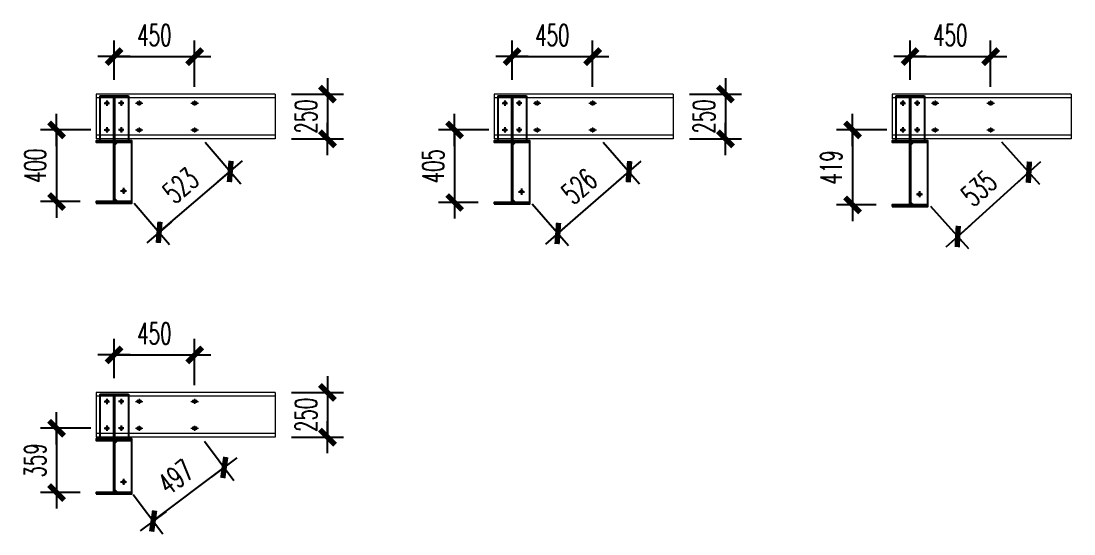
# Model space of a CAD drawing. Header units: inches. Extents: x 129725932 to 129894734, y 55771230 to 55809283.
# Drawn here: x 129820141 to 129826019, y 55788125 to 55790989 of the extents above; entities that cross this region are included whole.
import ezdxf

# ---------------------------------------------------------------- set-up
doc = ezdxf.new("R2010")
doc.units = ezdxf.units.IN
doc.header["$MEASUREMENT"] = 0
for name, color, linetype, lineweight in [('Bolt', 252, 'Continuous', 9), ('灰线', 253, 'Continuous', 5), ('绿线', 3, 'Continuous', 9), ('黄线', 2, 'Continuous', 13)]:
    doc.layers.add(name, color=color, linetype=linetype, lineweight=lineweight)
doc.layers.add('尺寸标注', color=8, linetype='Continuous')
doc.styles.add('DIM_FONT', font='romans.shx', dxfattribs={"width": 0.618, "bigfont": '1hztxt.shx'})
doc.dimstyles.new('WGH(1)', dxfattribs={"dimscale": 1.2, "dimtxt": 100, "dimasz": 0.5, "dimexe": 75, "dimexo": 75, "dimgap": 50, "dimtad": 1, "dimdec": 0, "dimzin": 0, "dimdsep": 46, "dimtxsty": 'DIM_FONT', "dimblk1": '_DIMX', "dimblk2": '_DIMX', "dimsah": 1, "dimcen": 0.09, "dimclrd": 3, "dimclre": 3, "dimclrt": 7, "dimadec": 0, "dimazin": 0, "dimtfac": 1, "dimtdec": 0, "dimtix": 1, "dimtmove": 2, "dimatfit": 3, "dimldrblk": '_DIMX', "dimfxl": 0, "dimtolj": 1, "dimtzin": 0, "dimarcsym": 0})

# ---------------------------------------------------------------- blocks, each defined once
blk = doc.blocks.new('_DIMX')
blk.add_line((-150, 0), (150, 0))
at = {"const_width": 50}
blk.add_lwpolyline([(-70, -70), (70, 70)], dxfattribs=at)
blk = doc.blocks.new('*D1167')
at = {"layer": 'Defpoints', "color": 0}
for p in [(129821110.4, 55790381.2), (129821309, 55790149.3), (129820713.4, 55790041.2)]:
    blk.add_point(p, dxfattribs=at)
at = {"layer": '尺寸标注', "color": 3, "lineweight": -2}
for p, q in [((129821168.9, 55790312.8), (129821367.5, 55790080.9)), ((129820912.4, 55789809.7), (129821308.5, 55790148.9)), ((129820771.9, 55789972.8), (129820970.5, 55789740.9))]:
    blk.add_line(p, q, dxfattribs=at)
at = {"layer": '尺寸标注', "color": 3, "lineweight": -2, "xscale": 0.5999999999999995, "yscale": 0.5999999999999995, "zscale": 0.5999999999999995}
for p, rotation in [((129821309, 55790149.3), 40.57751551561179), ((129820912, 55789809.3), 220.5775155156118)]:
    blk.add_blockref('_DIMX', p, dxfattribs=dict(at, rotation=rotation))
at = {"layer": '尺寸标注', "color": 7, "insert": (129821032.4, 55790070.4), "char_height": 120, "attachment_point": 5, "rotation": 40.57752, "style": 'DIM_FONT'}
blk.add_mtext('\\A1;523', dxfattribs=at)
blk = doc.blocks.new('*D1168')
at = {"layer": 'Defpoints', "color": 0}
for p in [(129820620.4, 55790381.2), (129820339.9, 55789981.2), (129820560.4, 55789981.2)]:
    blk.add_point(p, dxfattribs=at)
at = {"layer": '尺寸标注', "color": 3, "lineweight": -2}
for p, q in [((129820530.4, 55790381.2), (129820249.9, 55790381.2)), ((129820339.9, 55790380.6), (129820339.9, 55789981.8)), ((129820470.4, 55789981.2), (129820249.9, 55789981.2))]:
    blk.add_line(p, q, dxfattribs=at)
at = {"layer": '尺寸标注', "color": 3, "lineweight": -2, "xscale": 0.5999999999999995, "yscale": 0.5999999999999995, "zscale": 0.5999999999999995}
for p, rotation in [((129820339.9, 55790381.2), 90), ((129820339.9, 55789981.2), 270)]:
    blk.add_blockref('_DIMX', p, dxfattribs=dict(at, rotation=rotation))
at = {"layer": '尺寸标注', "color": 7, "insert": (129820219.9, 55790181.2), "char_height": 120, "attachment_point": 5, "rotation": 90, "style": 'DIM_FONT'}
blk.add_mtext('\\A1;400', dxfattribs=at)
blk = doc.blocks.new('*D1169')
at = {"layer": 'Defpoints', "color": 0}
for p in [(129821110.4, 55790790.5), (129820660.4, 55790571.2), (129821110.4, 55790531.2)]:
    blk.add_point(p, dxfattribs=at)
at = {"layer": '尺寸标注', "color": 3, "lineweight": -2}
for p, q in [((129820660.4, 55790661.2), (129820660.4, 55790880.5)), ((129821110.4, 55790621.2), (129821110.4, 55790880.5)), ((129820661, 55790790.5), (129821109.8, 55790790.5))]:
    blk.add_line(p, q, dxfattribs=at)
at = {"layer": '尺寸标注', "color": 3, "lineweight": -2, "xscale": 0.5999999999999995, "yscale": 0.5999999999999995, "zscale": 0.5999999999999995, "rotation": 180}
blk.add_blockref('_DIMX', (129820660.4, 55790790.5), dxfattribs=at)
at = {"layer": '尺寸标注', "color": 3, "lineweight": -2, "xscale": 0.5999999999999995, "yscale": 0.5999999999999995, "zscale": 0.5999999999999995}
blk.add_blockref('_DIMX', (129821110.4, 55790790.5), dxfattribs=at)
at = {"layer": '尺寸标注', "color": 7, "insert": (129820885.4, 55790910.5), "char_height": 120, "attachment_point": 5, "style": 'DIM_FONT'}
blk.add_mtext('\\A1;450', dxfattribs=at)
blk = doc.blocks.new('*D1170')
at = {"layer": 'Defpoints', "color": 0}
for p in [(129821560.4, 55790581.2), (129821560.4, 55790331.2), (129821851.8, 55790331.2)]:
    blk.add_point(p, dxfattribs=at)
at = {"layer": '尺寸标注', "color": 3, "lineweight": -2}
for p, q in [((129821650.4, 55790581.2), (129821941.8, 55790581.2)), ((129821851.8, 55790581.8), (129821851.8, 55790582.4)), ((129821851.8, 55790581.2), (129821851.8, 55790331.2)), ((129821650.4, 55790331.2), (129821941.8, 55790331.2)), ((129821851.8, 55790330.6), (129821851.8, 55790330))]:
    blk.add_line(p, q, dxfattribs=at)
at = {"layer": '尺寸标注', "color": 3, "lineweight": -2, "xscale": 0.5999999999999995, "yscale": 0.5999999999999995, "zscale": 0.5999999999999995}
for p, rotation in [((129821851.8, 55790581.2), 270), ((129821851.8, 55790331.2), 90)]:
    blk.add_blockref('_DIMX', p, dxfattribs=dict(at, rotation=rotation))
at = {"layer": '尺寸标注', "color": 7, "insert": (129821731.8, 55790456.2), "char_height": 120, "attachment_point": 5, "rotation": 90, "style": 'DIM_FONT'}
blk.add_mtext('\\A1;250', dxfattribs=at)
blk = doc.blocks.new('*D1159')
at = {"layer": 'Defpoints', "color": 0}
for p in [(129823332.4, 55790381.2), (129823534.9, 55790148.1), (129822935.4, 55790036.2)]:
    blk.add_point(p, dxfattribs=at)
at = {"layer": '尺寸标注', "color": 3, "lineweight": -2}
for p, q in [((129823391.4, 55790313.2), (129823593.9, 55790080.2)), ((129823138.3, 55789803.5), (129823534.4, 55790147.7)), ((129822994.4, 55789968.2), (129823196.9, 55789735.2))]:
    blk.add_line(p, q, dxfattribs=at)
at = {"layer": '尺寸标注', "color": 3, "lineweight": -2, "xscale": 0.5999999999999995, "yscale": 0.5999999999999995, "zscale": 0.5999999999999995}
for p, rotation in [((129823534.9, 55790148.1), 40.99121657973443), ((129823137.9, 55789803.1), 220.9912165797344)]:
    blk.add_blockref('_DIMX', p, dxfattribs=dict(at, rotation=rotation))
at = {"layer": '尺寸标注', "color": 7, "insert": (129823257.7, 55790066.2), "char_height": 120, "attachment_point": 5, "rotation": 40.99122, "style": 'DIM_FONT'}
blk.add_mtext('\\A1;526', dxfattribs=at)
blk = doc.blocks.new('*D1160')
at = {"layer": 'Defpoints', "color": 0}
for p in [(129822842.4, 55790381.2), (129822561.9, 55789976.2), (129822782.4, 55789976.2)]:
    blk.add_point(p, dxfattribs=at)
at = {"layer": '尺寸标注', "color": 3, "lineweight": -2}
for p, q in [((129822752.4, 55790381.2), (129822471.9, 55790381.2)), ((129822561.9, 55790380.6), (129822561.9, 55789976.8)), ((129822692.4, 55789976.2), (129822471.9, 55789976.2))]:
    blk.add_line(p, q, dxfattribs=at)
at = {"layer": '尺寸标注', "color": 3, "lineweight": -2, "xscale": 0.5999999999999995, "yscale": 0.5999999999999995, "zscale": 0.5999999999999995}
for p, rotation in [((129822561.9, 55790381.2), 90), ((129822561.9, 55789976.2), 270)]:
    blk.add_blockref('_DIMX', p, dxfattribs=dict(at, rotation=rotation))
at = {"layer": '尺寸标注', "color": 7, "insert": (129822441.9, 55790178.7), "char_height": 120, "attachment_point": 5, "rotation": 90, "style": 'DIM_FONT'}
blk.add_mtext('\\A1;405', dxfattribs=at)
blk = doc.blocks.new('*D1161')
at = {"layer": 'Defpoints', "color": 0}
for p in [(129823332.4, 55790790.5), (129822882.4, 55790571.2), (129823332.4, 55790531.2)]:
    blk.add_point(p, dxfattribs=at)
at = {"layer": '尺寸标注', "color": 3, "lineweight": -2}
for p, q in [((129822882.4, 55790661.2), (129822882.4, 55790880.5)), ((129823332.4, 55790621.2), (129823332.4, 55790880.5)), ((129822883, 55790790.5), (129823331.8, 55790790.5))]:
    blk.add_line(p, q, dxfattribs=at)
at = {"layer": '尺寸标注', "color": 3, "lineweight": -2, "xscale": 0.5999999999999995, "yscale": 0.5999999999999995, "zscale": 0.5999999999999995, "rotation": 180}
blk.add_blockref('_DIMX', (129822882.4, 55790790.5), dxfattribs=at)
at = {"layer": '尺寸标注', "color": 3, "lineweight": -2, "xscale": 0.5999999999999995, "yscale": 0.5999999999999995, "zscale": 0.5999999999999995}
blk.add_blockref('_DIMX', (129823332.4, 55790790.5), dxfattribs=at)
at = {"layer": '尺寸标注', "color": 7, "insert": (129823107.4, 55790910.5), "char_height": 120, "attachment_point": 5, "style": 'DIM_FONT'}
blk.add_mtext('\\A1;450', dxfattribs=at)
blk = doc.blocks.new('*D1162')
at = {"layer": 'Defpoints', "color": 0}
for p in [(129823782.4, 55790581.2), (129823782.4, 55790331.2), (129824073.8, 55790331.2)]:
    blk.add_point(p, dxfattribs=at)
at = {"layer": '尺寸标注', "color": 3, "lineweight": -2}
for p, q in [((129823872.4, 55790581.2), (129824163.8, 55790581.2)), ((129824073.8, 55790581.8), (129824073.8, 55790582.4)), ((129824073.8, 55790581.2), (129824073.8, 55790331.2)), ((129823872.4, 55790331.2), (129824163.8, 55790331.2)), ((129824073.8, 55790330.6), (129824073.8, 55790330))]:
    blk.add_line(p, q, dxfattribs=at)
at = {"layer": '尺寸标注', "color": 3, "lineweight": -2, "xscale": 0.5999999999999995, "yscale": 0.5999999999999995, "zscale": 0.5999999999999995}
for p, rotation in [((129824073.8, 55790581.2), 270), ((129824073.8, 55790331.2), 90)]:
    blk.add_blockref('_DIMX', p, dxfattribs=dict(at, rotation=rotation))
at = {"layer": '尺寸标注', "color": 7, "insert": (129823953.8, 55790456.2), "char_height": 120, "attachment_point": 5, "rotation": 90, "style": 'DIM_FONT'}
blk.add_mtext('\\A1;250', dxfattribs=at)
blk = doc.blocks.new('*D1155')
at = {"layer": 'Defpoints', "color": 0}
for p in [(129825554.4, 55790381.2), (129825767.7, 55790145.2), (129825157.4, 55790022.2)]:
    blk.add_point(p, dxfattribs=at)
at = {"layer": '尺寸标注', "color": 3, "lineweight": -2}
for p, q in [((129825614.8, 55790314.4), (129825828.1, 55790078.5)), ((129825371.2, 55789786.6), (129825767.3, 55790144.8)), ((129825217.8, 55789955.4), (129825431.1, 55789719.5))]:
    blk.add_line(p, q, dxfattribs=at)
at = {"layer": '尺寸标注', "color": 3, "lineweight": -2, "xscale": 0.5999999999999995, "yscale": 0.5999999999999995, "zscale": 0.5999999999999995}
for p, rotation in [((129825767.7, 55790145.2), 42.12247514441292), ((129825370.7, 55789786.2), 222.1224751444129)]:
    blk.add_blockref('_DIMX', p, dxfattribs=dict(at, rotation=rotation))
at = {"layer": '尺寸标注', "color": 7, "insert": (129825488.7, 55790054.7), "char_height": 120, "attachment_point": 5, "rotation": 42.12248, "style": 'DIM_FONT'}
blk.add_mtext('\\A1;535', dxfattribs=at)
blk = doc.blocks.new('*D1156')
at = {"layer": 'Defpoints', "color": 0}
for p in [(129825064.4, 55790381.2), (129824783.9, 55789962.2), (129825004.4, 55789962.2)]:
    blk.add_point(p, dxfattribs=at)
at = {"layer": '尺寸标注', "color": 3, "lineweight": -2}
for p, q in [((129824974.4, 55790381.2), (129824693.9, 55790381.2)), ((129824783.9, 55790380.6), (129824783.9, 55789962.8)), ((129824914.4, 55789962.2), (129824693.9, 55789962.2))]:
    blk.add_line(p, q, dxfattribs=at)
at = {"layer": '尺寸标注', "color": 3, "lineweight": -2, "xscale": 0.5999999999999995, "yscale": 0.5999999999999995, "zscale": 0.5999999999999995}
for p, rotation in [((129824783.9, 55790381.2), 90), ((129824783.9, 55789962.2), 270)]:
    blk.add_blockref('_DIMX', p, dxfattribs=dict(at, rotation=rotation))
at = {"layer": '尺寸标注', "color": 7, "insert": (129824663.9, 55790171.7), "char_height": 120, "attachment_point": 5, "rotation": 90, "style": 'DIM_FONT'}
blk.add_mtext('\\A1;419', dxfattribs=at)
blk = doc.blocks.new('*D1157')
at = {"layer": 'Defpoints', "color": 0}
for p in [(129825554.4, 55790790.5), (129825104.4, 55790571.2), (129825554.4, 55790531.2)]:
    blk.add_point(p, dxfattribs=at)
at = {"layer": '尺寸标注', "color": 3, "lineweight": -2}
for p, q in [((129825104.4, 55790661.2), (129825104.4, 55790880.5)), ((129825554.4, 55790621.2), (129825554.4, 55790880.5)), ((129825105, 55790790.5), (129825553.8, 55790790.5))]:
    blk.add_line(p, q, dxfattribs=at)
at = {"layer": '尺寸标注', "color": 3, "lineweight": -2, "xscale": 0.5999999999999995, "yscale": 0.5999999999999995, "zscale": 0.5999999999999995, "rotation": 180}
blk.add_blockref('_DIMX', (129825104.4, 55790790.5), dxfattribs=at)
at = {"layer": '尺寸标注', "color": 3, "lineweight": -2, "xscale": 0.5999999999999995, "yscale": 0.5999999999999995, "zscale": 0.5999999999999995}
blk.add_blockref('_DIMX', (129825554.4, 55790790.5), dxfattribs=at)
at = {"layer": '尺寸标注', "color": 7, "insert": (129825329.4, 55790910.5), "char_height": 120, "attachment_point": 5, "style": 'DIM_FONT'}
blk.add_mtext('\\A1;450', dxfattribs=at)
blk = doc.blocks.new('*D1158')
at = {"layer": 'Defpoints', "color": 0}
for p in [(129826004.4, 55790581.2), (129826004.4, 55790331.2), (129826295.8, 55790331.2)]:
    blk.add_point(p, dxfattribs=at)
at = {"layer": '尺寸标注', "color": 3, "lineweight": -2}
for p, q in [((129826094.4, 55790581.2), (129826385.8, 55790581.2)), ((129826295.8, 55790581.8), (129826295.8, 55790582.4)), ((129826295.8, 55790581.2), (129826295.8, 55790331.2)), ((129826094.4, 55790331.2), (129826385.8, 55790331.2)), ((129826295.8, 55790330.6), (129826295.8, 55790330))]:
    blk.add_line(p, q, dxfattribs=at)
at = {"layer": '尺寸标注', "color": 3, "lineweight": -2, "xscale": 0.5999999999999995, "yscale": 0.5999999999999995, "zscale": 0.5999999999999995}
for p, rotation in [((129826295.8, 55790581.2), 270), ((129826295.8, 55790331.2), 90)]:
    blk.add_blockref('_DIMX', p, dxfattribs=dict(at, rotation=rotation))
at = {"layer": '尺寸标注', "color": 7, "insert": (129826175.8, 55790456.2), "char_height": 120, "attachment_point": 5, "rotation": 90, "style": 'DIM_FONT'}
blk.add_mtext('\\A1;250', dxfattribs=at)
blk = doc.blocks.new('*D1179')
at = {"layer": 'Defpoints', "color": 0}
for p in [(129821110.4, 55788715.4), (129821275.6, 55788496.1), (129820713.4, 55788416.4)]:
    blk.add_point(p, dxfattribs=at)
at = {"layer": '尺寸标注', "color": 3, "lineweight": -2}
for p, q in [((129821164.5, 55788643.6), (129821329.7, 55788424.2)), ((129820879.1, 55788197.5), (129821275.1, 55788495.7)), ((129820767.5, 55788344.6), (129820932.7, 55788125.2))]:
    blk.add_line(p, q, dxfattribs=at)
at = {"layer": '尺寸标注', "color": 3, "lineweight": -2, "xscale": 0.5999999999999995, "yscale": 0.5999999999999995, "zscale": 0.5999999999999995}
for p, rotation in [((129821275.6, 55788496.1), 36.98518073471121), ((129820878.6, 55788197.1), 216.9851807347112)]:
    blk.add_blockref('_DIMX', p, dxfattribs=dict(at, rotation=rotation))
at = {"layer": '尺寸标注', "color": 7, "insert": (129821004.9, 55788442.4), "char_height": 120, "attachment_point": 5, "rotation": 36.98518, "style": 'DIM_FONT'}
blk.add_mtext('\\A1;497', dxfattribs=at)
blk = doc.blocks.new('*D1180')
at = {"layer": 'Defpoints', "color": 0}
for p in [(129820620.4, 55788715.4), (129820339.9, 55788356.4), (129820560.4, 55788356.4)]:
    blk.add_point(p, dxfattribs=at)
at = {"layer": '尺寸标注', "color": 3, "lineweight": -2}
for p, q in [((129820530.4, 55788715.4), (129820249.9, 55788715.4)), ((129820339.9, 55788714.8), (129820339.9, 55788357)), ((129820470.4, 55788356.4), (129820249.9, 55788356.4))]:
    blk.add_line(p, q, dxfattribs=at)
at = {"layer": '尺寸标注', "color": 3, "lineweight": -2, "xscale": 0.5999999999999995, "yscale": 0.5999999999999995, "zscale": 0.5999999999999995}
for p, rotation in [((129820339.9, 55788715.4), 90), ((129820339.9, 55788356.4), 270)]:
    blk.add_blockref('_DIMX', p, dxfattribs=dict(at, rotation=rotation))
at = {"layer": '尺寸标注', "color": 7, "insert": (129820219.9, 55788535.9), "char_height": 120, "attachment_point": 5, "rotation": 90, "style": 'DIM_FONT'}
blk.add_mtext('\\A1;359', dxfattribs=at)
blk = doc.blocks.new('*D1181')
at = {"layer": 'Defpoints', "color": 0}
for p in [(129821110.4, 55789124.8), (129820660.4, 55788905.4), (129821110.4, 55788865.4)]:
    blk.add_point(p, dxfattribs=at)
at = {"layer": '尺寸标注', "color": 3, "lineweight": -2}
for p, q in [((129820660.4, 55788995.4), (129820660.4, 55789214.8)), ((129821110.4, 55788955.4), (129821110.4, 55789214.8)), ((129820661, 55789124.8), (129821109.8, 55789124.8))]:
    blk.add_line(p, q, dxfattribs=at)
at = {"layer": '尺寸标注', "color": 3, "lineweight": -2, "xscale": 0.5999999999999995, "yscale": 0.5999999999999995, "zscale": 0.5999999999999995, "rotation": 180}
blk.add_blockref('_DIMX', (129820660.4, 55789124.8), dxfattribs=at)
at = {"layer": '尺寸标注', "color": 3, "lineweight": -2, "xscale": 0.5999999999999995, "yscale": 0.5999999999999995, "zscale": 0.5999999999999995}
blk.add_blockref('_DIMX', (129821110.4, 55789124.8), dxfattribs=at)
at = {"layer": '尺寸标注', "color": 7, "insert": (129820885.4, 55789244.8), "char_height": 120, "attachment_point": 5, "style": 'DIM_FONT'}
blk.add_mtext('\\A1;450', dxfattribs=at)
blk = doc.blocks.new('*D1182')
at = {"layer": 'Defpoints', "color": 0}
for p in [(129821560.4, 55788915.4), (129821560.4, 55788665.4), (129821851.8, 55788665.4)]:
    blk.add_point(p, dxfattribs=at)
at = {"layer": '尺寸标注', "color": 3, "lineweight": -2}
for p, q in [((129821650.4, 55788915.4), (129821941.8, 55788915.4)), ((129821851.8, 55788916), (129821851.8, 55788916.6)), ((129821851.8, 55788915.4), (129821851.8, 55788665.4)), ((129821650.4, 55788665.4), (129821941.8, 55788665.4)), ((129821851.8, 55788664.8), (129821851.8, 55788664.2))]:
    blk.add_line(p, q, dxfattribs=at)
at = {"layer": '尺寸标注', "color": 3, "lineweight": -2, "xscale": 0.5999999999999995, "yscale": 0.5999999999999995, "zscale": 0.5999999999999995}
for p, rotation in [((129821851.8, 55788915.4), 270), ((129821851.8, 55788665.4), 90)]:
    blk.add_blockref('_DIMX', p, dxfattribs=dict(at, rotation=rotation))
at = {"layer": '尺寸标注', "color": 7, "insert": (129821731.8, 55788790.4), "char_height": 120, "attachment_point": 5, "rotation": 90, "style": 'DIM_FONT'}
blk.add_mtext('\\A1;250', dxfattribs=at)

msp = doc.modelspace()

# ---------------------------------------------------------------- hatches: boundary and pattern name
at = {"layer": '绿线'}
h = msp.add_hatch(color=256, dxfattribs=at)
h.paths.add_polyline_path([(129820800.4, 55790538.2), (129820793.4, 55790538.2, 0.414214), (129820786.4, 55790531.2), (129820800.4, 55790531.2)])
h.paths.add_polyline_path([(129820807.4, 55790538.2), (129820800.4, 55790538.2), (129820800.4, 55790531.2), (129820814.4, 55790531.2, 0.414214)])
h.paths.add_polyline_path([(129820814.4, 55790531.2), (129820800.4, 55790531.2), (129820800.4, 55790524.2), (129820807.4, 55790524.2, 0.414214)])
h.paths.add_polyline_path([(129820800.4, 55790531.2), (129820786.4, 55790531.2, 0.414214), (129820793.4, 55790524.2), (129820800.4, 55790524.2)])
h = msp.add_hatch(color=256, dxfattribs=at)
h.paths.add_polyline_path([(129823022.4, 55790538.2), (129823015.4, 55790538.2, 0.414214), (129823008.4, 55790531.2), (129823022.4, 55790531.2)])
h.paths.add_polyline_path([(129823029.4, 55790538.2), (129823022.4, 55790538.2), (129823022.4, 55790531.2), (129823036.4, 55790531.2, 0.414214)])
h.paths.add_polyline_path([(129823036.4, 55790531.2), (129823022.4, 55790531.2), (129823022.4, 55790524.2), (129823029.4, 55790524.2, 0.414214)])
h.paths.add_polyline_path([(129823022.4, 55790531.2), (129823008.4, 55790531.2, 0.414214), (129823015.4, 55790524.2), (129823022.4, 55790524.2)])
h = msp.add_hatch(color=256, dxfattribs=at)
h.paths.add_polyline_path([(129825244.4, 55790538.2), (129825237.4, 55790538.2, 0.414214), (129825230.4, 55790531.2), (129825244.4, 55790531.2)])
h.paths.add_polyline_path([(129825251.4, 55790538.2), (129825244.4, 55790538.2), (129825244.4, 55790531.2), (129825258.4, 55790531.2, 0.414214)])
h.paths.add_polyline_path([(129825258.4, 55790531.2), (129825244.4, 55790531.2), (129825244.4, 55790524.2), (129825251.4, 55790524.2, 0.414214)])
h.paths.add_polyline_path([(129825244.4, 55790531.2), (129825230.4, 55790531.2, 0.414214), (129825237.4, 55790524.2), (129825244.4, 55790524.2)])
h = msp.add_hatch(color=256, dxfattribs=at)
h.paths.add_polyline_path([(129820800.4, 55790388.2), (129820793.4, 55790388.2, 0.414214), (129820786.4, 55790381.2), (129820800.4, 55790381.2)])
h.paths.add_polyline_path([(129820807.4, 55790388.2), (129820800.4, 55790388.2), (129820800.4, 55790381.2), (129820814.4, 55790381.2, 0.414214)])
h.paths.add_polyline_path([(129820814.4, 55790381.2), (129820800.4, 55790381.2), (129820800.4, 55790374.2), (129820807.4, 55790374.2, 0.414214)])
h.paths.add_polyline_path([(129820800.4, 55790381.2), (129820786.4, 55790381.2, 0.414214), (129820793.4, 55790374.2), (129820800.4, 55790374.2)])
h = msp.add_hatch(color=256, dxfattribs=at)
h.paths.add_polyline_path([(129823022.4, 55790388.2), (129823015.4, 55790388.2, 0.414214), (129823008.4, 55790381.2), (129823022.4, 55790381.2)])
h.paths.add_polyline_path([(129823029.4, 55790388.2), (129823022.4, 55790388.2), (129823022.4, 55790381.2), (129823036.4, 55790381.2, 0.414214)])
h.paths.add_polyline_path([(129823036.4, 55790381.2), (129823022.4, 55790381.2), (129823022.4, 55790374.2), (129823029.4, 55790374.2, 0.414214)])
h.paths.add_polyline_path([(129823022.4, 55790381.2), (129823008.4, 55790381.2, 0.414214), (129823015.4, 55790374.2), (129823022.4, 55790374.2)])
h = msp.add_hatch(color=256, dxfattribs=at)
h.paths.add_polyline_path([(129825244.4, 55790388.2), (129825237.4, 55790388.2, 0.414214), (129825230.4, 55790381.2), (129825244.4, 55790381.2)])
h.paths.add_polyline_path([(129825251.4, 55790388.2), (129825244.4, 55790388.2), (129825244.4, 55790381.2), (129825258.4, 55790381.2, 0.414214)])
h.paths.add_polyline_path([(129825258.4, 55790381.2), (129825244.4, 55790381.2), (129825244.4, 55790374.2), (129825251.4, 55790374.2, 0.414214)])
h.paths.add_polyline_path([(129825244.4, 55790381.2), (129825230.4, 55790381.2, 0.414214), (129825237.4, 55790374.2), (129825244.4, 55790374.2)])
h = msp.add_hatch(color=256, dxfattribs=at)
h.paths.add_polyline_path([(129820800.4, 55788872.4), (129820793.4, 55788872.4, 0.414214), (129820786.4, 55788865.4), (129820800.4, 55788865.4)])
h.paths.add_polyline_path([(129820807.4, 55788872.4), (129820800.4, 55788872.4), (129820800.4, 55788865.4), (129820814.4, 55788865.4, 0.414214)])
h.paths.add_polyline_path([(129820814.4, 55788865.4), (129820800.4, 55788865.4), (129820800.4, 55788858.4), (129820807.4, 55788858.4, 0.414214)])
h.paths.add_polyline_path([(129820800.4, 55788865.4), (129820786.4, 55788865.4, 0.414214), (129820793.4, 55788858.4), (129820800.4, 55788858.4)])
h = msp.add_hatch(color=256, dxfattribs=at)
h.paths.add_polyline_path([(129820800.4, 55788722.4), (129820793.4, 55788722.4, 0.414214), (129820786.4, 55788715.4), (129820800.4, 55788715.4)])
h.paths.add_polyline_path([(129820807.4, 55788722.4), (129820800.4, 55788722.4), (129820800.4, 55788715.4), (129820814.4, 55788715.4, 0.414214)])
h.paths.add_polyline_path([(129820814.4, 55788715.4), (129820800.4, 55788715.4), (129820800.4, 55788708.4), (129820807.4, 55788708.4, 0.414214)])
h.paths.add_polyline_path([(129820800.4, 55788715.4), (129820786.4, 55788715.4, 0.414214), (129820793.4, 55788708.4), (129820800.4, 55788708.4)])

# ---------------------------------------------------------------- linework, layer by layer
for p, q in [((129820580.4, 55790571.2), (129820740.4, 55790571.2)), ((129820580.4, 55790571.2), (129820580.4, 55790321.2)), ((129820620.4, 55790546.2), (129820620.4, 55790516.1)), ((129820657.4, 55790571.2), (129820657.4, 55790321.2)), ((129820663.4, 55790571.2), (129820663.4, 55790321.2)), ((129820700.4, 55790546.2), (129820700.4, 55790516.1)), ((129820740.4, 55790571.2), (129820740.4, 55790321.2)), ((129822802.4, 55790571.2), (129822962.4, 55790571.2)), ((129822802.4, 55790571.2), (129822802.4, 55790321.2)), ((129822842.4, 55790546.2), (129822842.4, 55790516.1)), ((129822879.4, 55790571.2), (129822879.4, 55790321.2)), ((129822885.4, 55790571.2), (129822885.4, 55790321.2)), ((129822922.4, 55790546.2), (129822922.4, 55790516.1)), ((129822962.4, 55790571.2), (129822962.4, 55790321.2)), ((129825024.4, 55790571.2), (129825184.4, 55790571.2)), ((129825024.4, 55790571.2), (129825024.4, 55790321.2)), ((129825064.4, 55790546.2), (129825064.4, 55790516.1)), ((129825101.4, 55790571.2), (129825101.4, 55790321.2)), ((129825107.4, 55790571.2), (129825107.4, 55790321.2)), ((129825144.4, 55790546.2), (129825144.4, 55790516.1)), ((129825184.4, 55790571.2), (129825184.4, 55790321.2)), ((129820605.3, 55790531.2), (129820635.4, 55790531.2)), ((129820715.4, 55790531.2), (129820685.3, 55790531.2)), ((129822827.3, 55790531.2), (129822857.5, 55790531.2)), ((129822937.5, 55790531.2), (129822907.3, 55790531.2)), ((129825049.3, 55790531.2), (129825079.5, 55790531.2)), ((129825159.5, 55790531.2), (129825129.3, 55790531.2)), ((129820605.3, 55790381.2), (129820635.4, 55790381.2)), ((129820620.4, 55790396.2), (129820620.4, 55790366.1)), ((129820715.4, 55790381.2), (129820685.3, 55790381.2)), ((129820700.4, 55790396.2), (129820700.4, 55790366.1)), ((129822827.3, 55790381.2), (129822857.5, 55790381.2)), ((129822842.4, 55790396.2), (129822842.4, 55790366.1)), ((129822937.5, 55790381.2), (129822907.3, 55790381.2)), ((129822922.4, 55790396.2), (129822922.4, 55790366.1)), ((129825049.3, 55790381.2), (129825079.5, 55790381.2)), ((129825064.4, 55790396.2), (129825064.4, 55790366.1)), ((129825159.5, 55790381.2), (129825129.3, 55790381.2)), ((129825144.4, 55790396.2), (129825144.4, 55790366.1)), ((129820580.4, 55790321.2), (129820740.4, 55790321.2)), ((129820663.4, 55790296.5), (129820680, 55790313.2)), ((129820680, 55790313.2), (129820760.4, 55790313.2)), ((129820760.4, 55789981.2), (129820760.4, 55790313.2)), ((129822802.4, 55790321.2), (129822962.4, 55790321.2)), ((129822885.4, 55790296.5), (129822902.1, 55790313.2)), ((129822902.1, 55790313.2), (129822982.4, 55790313.2)), ((129822982.4, 55789976.2), (129822982.4, 55790313.2)), ((129825024.4, 55790321.2), (129825184.4, 55790321.2)), ((129825107.4, 55790296.5), (129825124.1, 55790313.2)), ((129825124.1, 55790313.2), (129825204.4, 55790313.2)), ((129825204.4, 55789962.2), (129825204.4, 55790313.2)), ((129820663.4, 55790296.5), (129820663.4, 55789997.8)), ((129822885.4, 55790296.5), (129822885.4, 55789992.8)), ((129825107.4, 55790296.5), (129825107.4, 55789978.8)), ((129820696.2, 55790041.2), (129820730.6, 55790041.2)), ((129820713.4, 55790058.4), (129820713.4, 55790023.9)), ((129822918.2, 55790036.2), (129822952.6, 55790036.2)), ((129822935.4, 55790053.4), (129822935.4, 55790018.9)), ((129825140.2, 55790022.2), (129825174.6, 55790022.2)), ((129825157.4, 55790039.4), (129825157.4, 55790004.9)), ((129820663.4, 55789997.8), (129820680, 55789981.2)), ((129820680, 55789981.2), (129820760.4, 55789981.2)), ((129822885.4, 55789992.8), (129822902.1, 55789976.2)), ((129822902.1, 55789976.2), (129822982.4, 55789976.2)), ((129825107.4, 55789978.8), (129825124.1, 55789962.2)), ((129825124.1, 55789962.2), (129825204.4, 55789962.2)), ((129820580.4, 55788905.4), (129820740.4, 55788905.4)), ((129820580.4, 55788905.4), (129820580.4, 55788655.4)), ((129820657.4, 55788905.4), (129820657.4, 55788655.4)), ((129820663.4, 55788905.4), (129820663.4, 55788655.4)), ((129820740.4, 55788905.4), (129820740.4, 55788655.4)), ((129820605.3, 55788865.4), (129820635.4, 55788865.4)), ((129820620.4, 55788880.5), (129820620.4, 55788850.4)), ((129820715.4, 55788865.4), (129820685.3, 55788865.4)), ((129820700.4, 55788880.5), (129820700.4, 55788850.4)), ((129820620.4, 55788730.5), (129820620.4, 55788700.4)), ((129820700.4, 55788730.5), (129820700.4, 55788700.4)), ((129820605.3, 55788715.4), (129820635.4, 55788715.4)), ((129820715.4, 55788715.4), (129820685.3, 55788715.4)), ((129820580.4, 55788655.4), (129820740.4, 55788655.4)), ((129820663.4, 55788630.8), (129820680, 55788647.4)), ((129820663.4, 55788630.8), (129820663.4, 55788373.1)), ((129820680, 55788647.4), (129820760.4, 55788647.4)), ((129820760.4, 55788356.4), (129820760.4, 55788647.4)), ((129820713.4, 55788433.7), (129820713.4, 55788399.2)), ((129820663.4, 55788373.1), (129820680, 55788356.4)), ((129820696.2, 55788416.4), (129820730.6, 55788416.4)), ((129820680, 55788356.4), (129820760.4, 55788356.4))]:
    msp.add_line(p, q)
at = {"color": 3}
for points in [[(129820560.4, 55789973.2), (129820760.4, 55789973.2), (129820760.4, 55789981.2), (129820663.4, 55789981.2), (129820663.4, 55790313.2), (129820760.4, 55790313.2), (129820760.4, 55790321.2), (129820560.4, 55790321.2), (129820560.4, 55790313.2), (129820657.4, 55790313.2), (129820657.4, 55789981.2), (129820560.4, 55789981.2)], [(129822782.4, 55789968.2), (129822982.4, 55789968.2), (129822982.4, 55789976.2), (129822885.4, 55789976.2), (129822885.4, 55790313.2), (129822982.4, 55790313.2), (129822982.4, 55790321.2), (129822782.4, 55790321.2), (129822782.4, 55790313.2), (129822879.4, 55790313.2), (129822879.4, 55789976.2), (129822782.4, 55789976.2)], [(129825004.4, 55789954.2), (129825204.4, 55789954.2), (129825204.4, 55789962.2), (129825107.4, 55789962.2), (129825107.4, 55790313.2), (129825204.4, 55790313.2), (129825204.4, 55790321.2), (129825004.4, 55790321.2), (129825004.4, 55790313.2), (129825101.4, 55790313.2), (129825101.4, 55789962.2), (129825004.4, 55789962.2)], [(129820560.4, 55788348.4), (129820760.4, 55788348.4), (129820760.4, 55788356.4), (129820663.4, 55788356.4), (129820663.4, 55788647.4), (129820760.4, 55788647.4), (129820760.4, 55788655.4), (129820560.4, 55788655.4), (129820560.4, 55788647.4), (129820657.4, 55788647.4), (129820657.4, 55788356.4), (129820560.4, 55788356.4)]]:
    msp.add_lwpolyline(points, close=True, dxfattribs=at)
for centre in [(129820620.4, 55790531.2), (129820700.4, 55790531.2), (129822842.4, 55790531.2), (129822922.4, 55790531.2), (129825064.4, 55790531.2), (129825144.4, 55790531.2), (129820620.4, 55790381.2), (129820700.4, 55790381.2), (129822842.4, 55790381.2), (129822922.4, 55790381.2), (129825064.4, 55790381.2), (129825144.4, 55790381.2), (129820713.4, 55790041.2), (129822935.4, 55790036.2), (129825157.4, 55790022.2), (129820620.4, 55788865.4), (129820700.4, 55788865.4), (129820620.4, 55788715.4), (129820700.4, 55788715.4), (129820713.4, 55788416.4)]:
    msp.add_circle(centre, 7)
at = {"layer": 'Bolt'}
for p, q in [((129820620.4, 55790545.2), (129820620.4, 55790517.2)), ((129820700.4, 55790545.2), (129820700.4, 55790517.2)), ((129820800.4, 55790545.2), (129820800.4, 55790517.2)), ((129820800.4, 55790545.2), (129820800.4, 55790517.2)), ((129821110.4, 55790545.2), (129821110.4, 55790517.2)), ((129822842.4, 55790545.2), (129822842.4, 55790517.2)), ((129822922.4, 55790545.2), (129822922.4, 55790517.2)), ((129823022.4, 55790545.2), (129823022.4, 55790517.2)), ((129823022.4, 55790545.2), (129823022.4, 55790517.2)), ((129823332.4, 55790545.2), (129823332.4, 55790517.2)), ((129825064.4, 55790545.2), (129825064.4, 55790517.2)), ((129825144.4, 55790545.2), (129825144.4, 55790517.2)), ((129825244.4, 55790545.2), (129825244.4, 55790517.2)), ((129825244.4, 55790545.2), (129825244.4, 55790517.2)), ((129825554.4, 55790545.2), (129825554.4, 55790517.2)), ((129820634.4, 55790531.2), (129820606.4, 55790531.2)), ((129820714.4, 55790531.2), (129820686.4, 55790531.2)), ((129820779.4, 55790531.2), (129820821.4, 55790531.2)), ((129820786.4, 55790531.2), (129820814.4, 55790531.2)), ((129820793.4, 55790538.2), (129820807.4, 55790538.2)), ((129820793.4, 55790524.2), (129820807.4, 55790524.2)), ((129821089.4, 55790531.2), (129821131.4, 55790531.2)), ((129821103.4, 55790538.2), (129821117.4, 55790538.2)), ((129821103.4, 55790524.2), (129821117.4, 55790524.2)), ((129822856.4, 55790531.2), (129822828.4, 55790531.2)), ((129822936.4, 55790531.2), (129822908.4, 55790531.2)), ((129823001.4, 55790531.2), (129823043.4, 55790531.2)), ((129823008.4, 55790531.2), (129823036.4, 55790531.2)), ((129823015.4, 55790538.2), (129823029.4, 55790538.2)), ((129823015.4, 55790524.2), (129823029.4, 55790524.2)), ((129823311.4, 55790531.2), (129823353.4, 55790531.2)), ((129823325.4, 55790538.2), (129823339.4, 55790538.2)), ((129823325.4, 55790524.2), (129823339.4, 55790524.2)), ((129825078.4, 55790531.2), (129825050.4, 55790531.2)), ((129825158.4, 55790531.2), (129825130.4, 55790531.2)), ((129825223.4, 55790531.2), (129825265.4, 55790531.2)), ((129825230.4, 55790531.2), (129825258.4, 55790531.2)), ((129825237.4, 55790538.2), (129825251.4, 55790538.2)), ((129825237.4, 55790524.2), (129825251.4, 55790524.2)), ((129825533.4, 55790531.2), (129825575.4, 55790531.2)), ((129825547.4, 55790538.2), (129825561.4, 55790538.2)), ((129825547.4, 55790524.2), (129825561.4, 55790524.2)), ((129820634.4, 55790381.2), (129820606.4, 55790381.2)), ((129820620.4, 55790367.2), (129820620.4, 55790395.2)), ((129820714.4, 55790381.2), (129820686.4, 55790381.2)), ((129820700.4, 55790367.2), (129820700.4, 55790395.2)), ((129820779.4, 55790381.2), (129820821.4, 55790381.2)), ((129820786.4, 55790381.2), (129820814.4, 55790381.2)), ((129820793.4, 55790388.2), (129820807.4, 55790388.2)), ((129820793.4, 55790374.2), (129820807.4, 55790374.2)), ((129820800.4, 55790395.2), (129820800.4, 55790367.2)), ((129820800.4, 55790395.2), (129820800.4, 55790367.2)), ((129821089.4, 55790381.2), (129821131.4, 55790381.2)), ((129821103.4, 55790388.2), (129821117.4, 55790388.2)), ((129821103.4, 55790374.2), (129821117.4, 55790374.2)), ((129821110.4, 55790395.2), (129821110.4, 55790367.2)), ((129822856.4, 55790381.2), (129822828.4, 55790381.2)), ((129822842.4, 55790367.2), (129822842.4, 55790395.2)), ((129822936.4, 55790381.2), (129822908.4, 55790381.2)), ((129822922.4, 55790367.2), (129822922.4, 55790395.2)), ((129823001.4, 55790381.2), (129823043.4, 55790381.2)), ((129823008.4, 55790381.2), (129823036.4, 55790381.2)), ((129823015.4, 55790388.2), (129823029.4, 55790388.2)), ((129823015.4, 55790374.2), (129823029.4, 55790374.2)), ((129823022.4, 55790395.2), (129823022.4, 55790367.2)), ((129823022.4, 55790395.2), (129823022.4, 55790367.2)), ((129823311.4, 55790381.2), (129823353.4, 55790381.2)), ((129823325.4, 55790388.2), (129823339.4, 55790388.2)), ((129823325.4, 55790374.2), (129823339.4, 55790374.2)), ((129823332.4, 55790395.2), (129823332.4, 55790367.2)), ((129825078.4, 55790381.2), (129825050.4, 55790381.2)), ((129825064.4, 55790367.2), (129825064.4, 55790395.2)), ((129825158.4, 55790381.2), (129825130.4, 55790381.2)), ((129825144.4, 55790367.2), (129825144.4, 55790395.2)), ((129825223.4, 55790381.2), (129825265.4, 55790381.2)), ((129825230.4, 55790381.2), (129825258.4, 55790381.2)), ((129825237.4, 55790388.2), (129825251.4, 55790388.2)), ((129825237.4, 55790374.2), (129825251.4, 55790374.2)), ((129825244.4, 55790395.2), (129825244.4, 55790367.2)), ((129825244.4, 55790395.2), (129825244.4, 55790367.2)), ((129825533.4, 55790381.2), (129825575.4, 55790381.2)), ((129825547.4, 55790388.2), (129825561.4, 55790388.2)), ((129825547.4, 55790374.2), (129825561.4, 55790374.2)), ((129825554.4, 55790395.2), (129825554.4, 55790367.2)), ((129820634.4, 55788865.4), (129820606.4, 55788865.4)), ((129820620.4, 55788879.4), (129820620.4, 55788851.4)), ((129820714.4, 55788865.4), (129820686.4, 55788865.4)), ((129820700.4, 55788879.4), (129820700.4, 55788851.4)), ((129820779.4, 55788865.4), (129820821.4, 55788865.4)), ((129820786.4, 55788865.4), (129820814.4, 55788865.4)), ((129820793.4, 55788872.4), (129820807.4, 55788872.4)), ((129820793.4, 55788858.4), (129820807.4, 55788858.4)), ((129820800.4, 55788879.4), (129820800.4, 55788851.4)), ((129820800.4, 55788879.4), (129820800.4, 55788851.4)), ((129821089.4, 55788865.4), (129821131.4, 55788865.4)), ((129821103.4, 55788872.4), (129821117.4, 55788872.4)), ((129821103.4, 55788858.4), (129821117.4, 55788858.4)), ((129821110.4, 55788879.4), (129821110.4, 55788851.4)), ((129820620.4, 55788701.4), (129820620.4, 55788729.4)), ((129820700.4, 55788701.4), (129820700.4, 55788729.4)), ((129820793.4, 55788722.4), (129820807.4, 55788722.4)), ((129820800.4, 55788729.4), (129820800.4, 55788701.4)), ((129820800.4, 55788729.4), (129820800.4, 55788701.4)), ((129821103.4, 55788722.4), (129821117.4, 55788722.4)), ((129821110.4, 55788729.4), (129821110.4, 55788701.4)), ((129820634.4, 55788715.4), (129820606.4, 55788715.4)), ((129820714.4, 55788715.4), (129820686.4, 55788715.4)), ((129820779.4, 55788715.4), (129820821.4, 55788715.4)), ((129820786.4, 55788715.4), (129820814.4, 55788715.4)), ((129820793.4, 55788708.4), (129820807.4, 55788708.4)), ((129821089.4, 55788715.4), (129821131.4, 55788715.4)), ((129821103.4, 55788708.4), (129821117.4, 55788708.4))]:
    msp.add_line(p, q, dxfattribs=at)
for centre in [(129820620.4, 55790531.2), (129820700.4, 55790531.2), (129820800.4, 55790531.2), (129822842.4, 55790531.2), (129822922.4, 55790531.2), (129823022.4, 55790531.2), (129825064.4, 55790531.2), (129825144.4, 55790531.2), (129825244.4, 55790531.2), (129820620.4, 55790381.2), (129820700.4, 55790381.2), (129820800.4, 55790381.2), (129822842.4, 55790381.2), (129822922.4, 55790381.2), (129823022.4, 55790381.2), (129825064.4, 55790381.2), (129825144.4, 55790381.2), (129825244.4, 55790381.2), (129820620.4, 55788865.4), (129820700.4, 55788865.4), (129820800.4, 55788865.4), (129820620.4, 55788715.4), (129820700.4, 55788715.4), (129820800.4, 55788715.4)]:
    msp.add_circle(centre, 7, dxfattribs=at)
for centre, start, end in [((129820793.4, 55790531.2), 90, 270), ((129820807.4, 55790531.2), 270, 90), ((129821103.4, 55790531.2), 90, 270), ((129821117.4, 55790531.2), 270, 90), ((129823015.4, 55790531.2), 90, 270), ((129823029.4, 55790531.2), 270, 90), ((129823325.4, 55790531.2), 90, 270), ((129823339.4, 55790531.2), 270, 90), ((129825237.4, 55790531.2), 90, 270), ((129825251.4, 55790531.2), 270, 90), ((129825547.4, 55790531.2), 90, 270), ((129825561.4, 55790531.2), 270, 90), ((129820793.4, 55790381.2), 90, 270), ((129820807.4, 55790381.2), 270, 90), ((129821103.4, 55790381.2), 90, 270), ((129821117.4, 55790381.2), 270, 90), ((129823015.4, 55790381.2), 90, 270), ((129823029.4, 55790381.2), 270, 90), ((129823325.4, 55790381.2), 90, 270), ((129823339.4, 55790381.2), 270, 90), ((129825237.4, 55790381.2), 90, 270), ((129825251.4, 55790381.2), 270, 90), ((129825547.4, 55790381.2), 90, 270), ((129825561.4, 55790381.2), 270, 90), ((129820793.4, 55788865.4), 90, 270), ((129820807.4, 55788865.4), 270, 90), ((129821103.4, 55788865.4), 90, 270), ((129821117.4, 55788865.4), 270, 90), ((129820793.4, 55788715.4), 90, 270), ((129820807.4, 55788715.4), 270, 90), ((129821103.4, 55788715.4), 90, 270), ((129821117.4, 55788715.4), 270, 90)]:
    msp.add_arc(centre, 7, start, end, dxfattribs=at)
at = {"layer": '灰线'}
for p, q in [((129821560.4, 55790561.2), (129820560.4, 55790561.2)), ((129823782.4, 55790561.2), (129822782.4, 55790561.2)), ((129826004.4, 55790561.2), (129825004.4, 55790561.2)), ((129821560.4, 55790351.2), (129820560.4, 55790351.2)), ((129823782.4, 55790351.2), (129822782.4, 55790351.2)), ((129826004.4, 55790351.2), (129825004.4, 55790351.2)), ((129821560.4, 55788895.4), (129820560.4, 55788895.4)), ((129821560.4, 55788685.4), (129820560.4, 55788685.4))]:
    msp.add_line(p, q, dxfattribs=at)
at = {"layer": '黄线'}
for p, q in [((129821560.4, 55790581.2), (129820560.4, 55790581.2)), ((129820560.4, 55790581.2), (129820560.4, 55790331.2)), ((129821560.4, 55790581.2), (129821560.4, 55790331.2)), ((129823782.4, 55790581.2), (129822782.4, 55790581.2)), ((129822782.4, 55790581.2), (129822782.4, 55790331.2)), ((129823782.4, 55790581.2), (129823782.4, 55790331.2)), ((129826004.4, 55790581.2), (129825004.4, 55790581.2)), ((129825004.4, 55790581.2), (129825004.4, 55790331.2)), ((129826004.4, 55790581.2), (129826004.4, 55790331.2)), ((129821560.4, 55790331.2), (129820560.4, 55790331.2)), ((129823782.4, 55790331.2), (129822782.4, 55790331.2)), ((129826004.4, 55790331.2), (129825004.4, 55790331.2)), ((129821560.4, 55788915.4), (129820560.4, 55788915.4)), ((129820560.4, 55788915.4), (129820560.4, 55788665.4)), ((129821560.4, 55788915.4), (129821560.4, 55788665.4)), ((129821560.4, 55788665.4), (129820560.4, 55788665.4))]:
    msp.add_line(p, q, dxfattribs=at)

# ---------------------------------------------------------------- dimensions: what is measured, and where the dimension line sits
at = {"layer": '尺寸标注'}
for base, p1, p2, picture, middle in [((129821110.4, 55790790.5), (129820660.4, 55790571.2), (129821110.4, 55790531.2), '*D1169', (129820885.4, 55790910.5)), ((129823332.4, 55790790.5), (129822882.4, 55790571.2), (129823332.4, 55790531.2), '*D1161', (129823107.4, 55790910.5)), ((129825554.4, 55790790.5), (129825104.4, 55790571.2), (129825554.4, 55790531.2), '*D1157', (129825329.4, 55790910.5)), ((129821110.4, 55789124.8), (129820660.4, 55788905.4), (129821110.4, 55788865.4), '*D1181', (129820885.4, 55789244.8))]:
    dim = msp.add_linear_dim(base=base, p1=p1, p2=p2, dimstyle='WGH(1)', override={"dimfxl": 250}, dxfattribs=at)
    dim.commit()
    dim.dimension.update_dxf_attribs({"geometry": picture, "text_midpoint": middle})
for base, p1, p2, picture, middle in [((129821851.8, 55790331.2), (129821560.4, 55790581.2), (129821560.4, 55790331.2), '*D1170', (129821731.8, 55790456.2)), ((129824073.8, 55790331.2), (129823782.4, 55790581.2), (129823782.4, 55790331.2), '*D1162', (129823953.8, 55790456.2)), ((129826295.8, 55790331.2), (129826004.4, 55790581.2), (129826004.4, 55790331.2), '*D1158', (129826175.8, 55790456.2)), ((129820339.9, 55789981.2), (129820620.4, 55790381.2), (129820560.4, 55789981.2), '*D1168', (129820219.9, 55790181.2)), ((129822561.9, 55789976.2), (129822842.4, 55790381.2), (129822782.4, 55789976.2), '*D1160', (129822441.9, 55790178.7)), ((129824783.9, 55789962.2), (129825064.4, 55790381.2), (129825004.4, 55789962.2), '*D1156', (129824663.9, 55790171.7)), ((129821851.8, 55788665.4), (129821560.4, 55788915.4), (129821560.4, 55788665.4), '*D1182', (129821731.8, 55788790.4)), ((129820339.9, 55788356.4), (129820620.4, 55788715.4), (129820560.4, 55788356.4), '*D1180', (129820219.9, 55788535.9))]:
    dim = msp.add_linear_dim(base=base, p1=p1, p2=p2, angle=90, dimstyle='WGH(1)', override={"dimfxl": 250}, dxfattribs=at)
    dim.commit()
    dim.dimension.update_dxf_attribs({"geometry": picture, "text_midpoint": middle})
for p1, p2, distance, picture, middle in [((129820713.4, 55790041.2), (129821110.4, 55790381.2), -305.3, '*D1167', (129821032.4, 55790070.4)), ((129822935.4, 55790036.2), (129823332.4, 55790381.2), -308.7, '*D1159', (129823257.7, 55790066.2)), ((129825157.4, 55790022.2), (129825554.4, 55790381.2), -318.1, '*D1155', (129825488.7, 55790054.7)), ((129820713.4, 55788416.4), (129821110.4, 55788715.4), -274.6, '*D1179', (129821004.9, 55788442.4))]:
    dim = msp.add_aligned_dim(p1=p1, p2=p2, distance=distance, dimstyle='WGH(1)', override={"dimfxl": 250}, dxfattribs=at)
    dim.commit()
    dim.dimension.update_dxf_attribs({"geometry": picture, "text_midpoint": middle})

doc.saveas('drawing.dxf')
